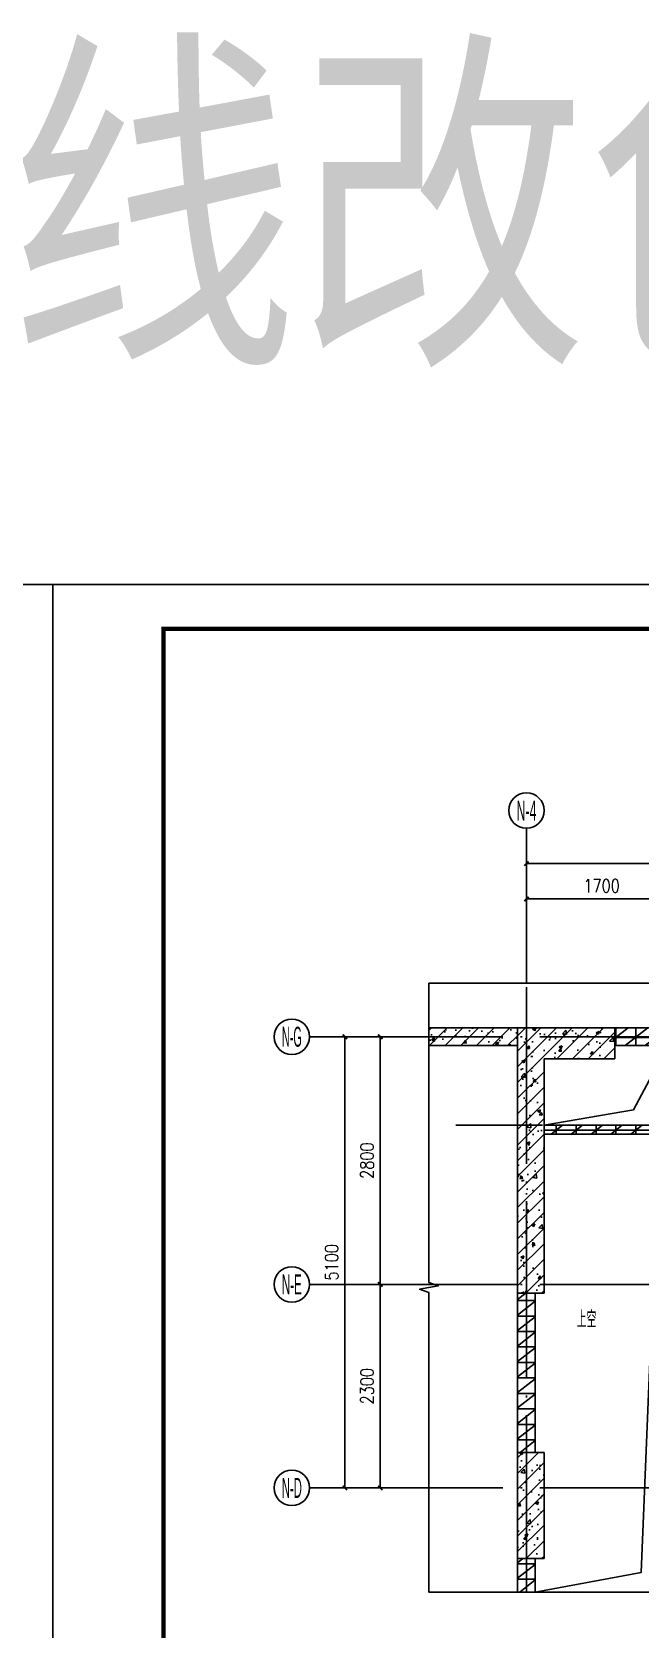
# Model space of a CAD drawing. Extents: x 718358 to 1668613, y -348838 to -159582.
# Drawn here: x 760171 to 767048, y -183089 to -165032 of the extents above; entities that cross this region are included whole.
import ezdxf
from ezdxf.enums import TextEntityAlignment as Align

# ---------------------------------------------------------------- set-up
doc = ezdxf.new("R2010")
doc.units = 0
doc.header["$LTSCALE"] = 1000
doc.linetypes.add('DOTE', pattern=[2.42, 2, -0.2, 0.02, -0.2])
for name, color, linetype in [('00-楼栋', 2, 'Continuous'), ('建-可见线', 7, 'Continuous'), ('建-图框', 4, 'Continuous'), ('建-墙体', 2, 'Continuous'), ('建-尺寸', 73, 'Continuous'), ('建-影线', 8, 'Continuous'), ('建-房间名', 7, 'Continuous'), ('建-柱子', 6, 'Continuous'), ('建-符号', 3, 'Continuous'), ('建-轴标', 3, 'Continuous'), ('建-轴网', 14, 'DOTE')]:
    doc.layers.add(name, color=color, linetype=linetype)
doc.styles.add('-黑体', font='simhei.ttf', dxfattribs={"width": 0.8})
doc.styles.add('_TCH_AXIS', font='gt宽度调整.shx', dxfattribs={"bigfont": 'gt国标汉字.shx'})
doc.styles.add('DIM_FONT', font='SIMPLEX.shx', dxfattribs={"width": 0.8, "bigfont": 'GBCBIG.shx'})
doc.dimstyles.new('DIMN50', dxfattribs={"dimscale": 0.5, "dimtxt": 300, "dimasz": 100, "dimexe": 250, "dimexo": 300, "dimgap": 150, "dimtad": 1, "dimdec": 0, "dimzin": 0, "dimdsep": 46, "dimtxsty": 'DIM_FONT', "dimblk": 'ARCHTICK', "dimcen": 0.09, "dimdle": 1, "dimclrt": 7, "dimazin": 2, "dimtfac": 1, "dimtdec": 0, "dimtix": 1, "dimtmove": 2, "dimatfit": 3, "dimldrblk": 'ARCHTICK', "dimfxl": 1, "dimtolj": 1, "dimtzin": 0, "dimarcsym": 0})
pattern_1 = [(0, (0, 0), (0, 175), []), (37.875, (200, 0), (-84.807639, 109.038328), []), (90, (200, 0), (-225, 1e-14), [])]
pattern_2 = [(45, (0, 0), (-88.388348, 88.388348), []), (50, (0, 0), (358.63009, -31.37607), [37.5, -412.5]), (355, (0, 0), (-69.37567, 376.09607), [30, -330]), (100.4514, (29.9, -2.6), (289.25469, 344.71977), [31.8701, -350.57106]), (46.1842, (0, 100), (533.62052, -82.7595), [56.25, -618.75]), (96.6356, (44.47, 93.1), (467.33135, 487.05894), [47.80514, -525.8565]), (351.1842, (0, 100), (467.33097, 487.0593), [45, -495]), (21, (50, 75), (298.45353, -201.30945), [37.5, -412.5]), (326, (50, 75), (121.65767, 362.57502), [30, -330]), (71.4514, (74.87, 58.22), (420.11131, 161.26525), [31.8701, -350.57106]), (37.5, (0, 0), (6.079928, 166.446927), [0, -326, 0, -335, 0, -331.25]), (7.5, (0, 0), (131.53477, 197.205856), [0, -191, 0, -318.5, 0, -126.25]), (327.5, (-111.5, 0), (266.911218, -11.277436), [0, -125, 0, -390, 0, -517.5]), (317.5, (-161.5, 0), (291.593085, 50.05249), [0, -162.5, 0, -259, 0, -367.5])]

# ---------------------------------------------------------------- blocks, each defined once
blk = doc.blocks.new('_ArchTick')
at = {"color": 0, "linetype": 'ByBlock', "const_width": 0.4}
blk.add_lwpolyline([(-0.5, -0.5), (0.5, 0.5)], dxfattribs=at)
blk = doc.blocks.new('*D1118')
at = {"layer": 'Defpoints', "color": 0, "transparency": 16777216}
for p in [(776663, -174435), (765763, -175606), (776663, -175606)]:
    blk.add_point(p, dxfattribs=at)
at = {"layer": '建-尺寸', "color": 0, "lineweight": -2, "transparency": 16777216}
for p, q in [((765763, -175456), (765763, -174310)), ((776663, -175456), (776663, -174310)), ((765762, -174435), (776663, -174435))]:
    blk.add_line(p, q, dxfattribs=at)
at = {"layer": '建-尺寸', "color": 0, "lineweight": -2, "transparency": 16777216, "xscale": 50, "yscale": 50, "zscale": 50, "rotation": 180}
blk.add_blockref('_ArchTick', (765763, -174435), dxfattribs=at)
at = {"layer": '建-尺寸', "color": 0, "lineweight": -2, "transparency": 16777216, "xscale": 50, "yscale": 50, "zscale": 50}
blk.add_blockref('_ArchTick', (776663, -174435), dxfattribs=at)
at = {"layer": '建-尺寸', "color": 7, "transparency": 16777216, "insert": (771213, -174285), "char_height": 150, "attachment_point": 5, "style": 'DIM_FONT'}
blk.add_mtext('\\A1;10900', dxfattribs=at)
blk = doc.blocks.new('*D1130')
at = {"layer": 'Defpoints', "color": 0, "transparency": 16777216}
for p in [(767463, -174835), (765763, -175785), (767463, -175785)]:
    blk.add_point(p, dxfattribs=at)
at = {"layer": '建-尺寸', "color": 0, "lineweight": -2, "transparency": 16777216}
for p, q in [((765763, -175635), (765763, -174710)), ((767463, -175635), (767463, -174710)), ((765762, -174835), (767463, -174835))]:
    blk.add_line(p, q, dxfattribs=at)
at = {"layer": '建-尺寸', "color": 0, "lineweight": -2, "transparency": 16777216, "xscale": 50, "yscale": 50, "zscale": 50, "rotation": 180}
blk.add_blockref('_ArchTick', (765763, -174835), dxfattribs=at)
at = {"layer": '建-尺寸', "color": 0, "lineweight": -2, "transparency": 16777216, "xscale": 50, "yscale": 50, "zscale": 50}
blk.add_blockref('_ArchTick', (767463, -174835), dxfattribs=at)
at = {"layer": '建-尺寸', "color": 7, "transparency": 16777216, "insert": (766613, -174685), "char_height": 150, "attachment_point": 5, "style": 'DIM_FONT'}
blk.add_mtext('\\A1;1700', dxfattribs=at)
blk = doc.blocks.new('*D1131')
at = {"layer": 'Defpoints', "color": 0, "transparency": 16777216}
for p in [(764110, -179193), (764610, -179193), (764610, -181493)]:
    blk.add_point(p, dxfattribs=at)
at = {"layer": '建-尺寸', "color": 0, "lineweight": -2, "transparency": 16777216}
for p, q in [((764460, -179193), (763985, -179193)), ((764110, -181493), (764110, -179192)), ((764460, -181493), (763985, -181493))]:
    blk.add_line(p, q, dxfattribs=at)
at = {"layer": '建-尺寸', "color": 0, "lineweight": -2, "transparency": 16777216, "xscale": 50, "yscale": 50, "zscale": 50}
for p, rotation in [((764110, -179193), 90), ((764110, -181493), 270)]:
    blk.add_blockref('_ArchTick', p, dxfattribs=dict(at, rotation=rotation))
at = {"layer": '建-尺寸', "color": 7, "transparency": 16777216, "insert": (763960, -180343), "char_height": 150, "attachment_point": 5, "rotation": 90, "style": 'DIM_FONT'}
blk.add_mtext('\\A1;2300', dxfattribs=at)
blk = doc.blocks.new('*D1132')
at = {"layer": 'Defpoints', "color": 0, "transparency": 16777216}
for p in [(764110, -176393), (764610, -176393), (764610, -179193)]:
    blk.add_point(p, dxfattribs=at)
at = {"layer": '建-尺寸', "color": 0, "lineweight": -2, "transparency": 16777216}
for p, q in [((764460, -176393), (763985, -176393)), ((764110, -179193), (764110, -176392)), ((764460, -179193), (763985, -179193))]:
    blk.add_line(p, q, dxfattribs=at)
at = {"layer": '建-尺寸', "color": 0, "lineweight": -2, "transparency": 16777216, "xscale": 50, "yscale": 50, "zscale": 50}
for p, rotation in [((764110, -176393), 90), ((764110, -179193), 270)]:
    blk.add_blockref('_ArchTick', p, dxfattribs=dict(at, rotation=rotation))
at = {"layer": '建-尺寸', "color": 7, "transparency": 16777216, "insert": (763960, -177793), "char_height": 150, "attachment_point": 5, "rotation": 90, "style": 'DIM_FONT'}
blk.add_mtext('\\A1;2800', dxfattribs=at)
blk = doc.blocks.new('*D1133')
at = {"layer": 'Defpoints', "color": 0, "transparency": 16777216}
for p in [(763710, -176393), (764310, -176393), (764310, -181493)]:
    blk.add_point(p, dxfattribs=at)
at = {"layer": '建-尺寸', "color": 0, "lineweight": -2, "transparency": 16777216}
for p, q in [((764160, -176393), (763585, -176393)), ((763710, -181493), (763710, -176392)), ((764160, -181493), (763585, -181493))]:
    blk.add_line(p, q, dxfattribs=at)
at = {"layer": '建-尺寸', "color": 0, "lineweight": -2, "transparency": 16777216, "xscale": 50, "yscale": 50, "zscale": 50}
for p, rotation in [((763710, -176393), 90), ((763710, -181493), 270)]:
    blk.add_blockref('_ArchTick', p, dxfattribs=dict(at, rotation=rotation))
at = {"layer": '建-尺寸', "color": 7, "transparency": 16777216, "insert": (763560, -178943), "char_height": 150, "attachment_point": 5, "rotation": 90, "style": 'DIM_FONT'}
blk.add_mtext('\\A1;5100', dxfattribs=at)

msp = doc.modelspace()

# ---------------------------------------------------------------- hatches: boundary and pattern name
at = {"layer": '建-影线'}
h = msp.add_hatch(dxfattribs=at)
h.set_pattern_fill('钢筋混凝土', color=256, scale=50, style=0)
h.set_pattern_definition(pattern_2)
h.paths.add_polyline_path([(764659.8, -176492.7), (765662.8, -176492.7), (765662.8, -176292.7), (764659.8, -176292.7)])
h = msp.add_hatch(dxfattribs=at)
h.set_pattern_fill('钢筋混凝土', color=256, scale=50, style=0)
h.set_pattern_definition(pattern_2)
h.paths.add_polyline_path([(766762.8, -176292.7), (765662.8, -176292.7), (765662.8, -179292.7), (765962.8, -179292.7), (765962.8, -176642.7), (766762.8, -176642.7)])
h = msp.add_hatch(dxfattribs=at)
h.set_pattern_fill('空心砖', color=256, scale=50, style=0)
h.set_pattern_definition(pattern_1)
h.paths.add_polyline_path([(766762.8, -176292.7), (766762.8, -176492.7), (767362.8, -176492.7), (767462.8, -176426), (767462.8, -176292.7)])
h = msp.add_hatch(dxfattribs=at)
h.set_pattern_fill('空心砖', color=256, scale=50, style=0)
h.set_pattern_definition(pattern_1)
h.paths.add_polyline_path([(765962.8, -177392.9), (765962.8, -177492.9), (767362.8, -177492.9), (767429.5, -177426.2), (767362.8, -177392.9)])
h = msp.add_hatch(dxfattribs=at)
h.set_pattern_fill('空心砖', color=256, scale=50, style=0)
h.set_pattern_definition(pattern_1)
h.paths.add_polyline_path([(765862.8, -179292.7), (765662.8, -179292.7), (765662.8, -181092.7), (765862.8, -181092.7)])
h = msp.add_hatch(dxfattribs=at)
h.set_pattern_fill('钢筋混凝土', color=256, scale=50, style=0)
h.set_pattern_definition(pattern_2)
h.paths.add_polyline_path([(765962.8, -181092.7), (765662.8, -181092.7), (765662.8, -182292.7), (765962.8, -182292.7)])
h = msp.add_hatch(dxfattribs=at)
h.set_pattern_fill('空心砖', color=256, scale=50, style=0)
h.set_pattern_definition(pattern_1)
h.paths.add_polyline_path([(765862.8, -182670), (765862.8, -182292.7), (765662.8, -182292.7), (765662.8, -182670)])

# ---------------------------------------------------------------- linework, layer by layer
at = {"layer": '建-可见线'}
msp.add_lwpolyline([(764659.8, -179192.7), (765662.8, -179192.7)], dxfattribs=at)
at = {"layer": '建-图框'}
for points in [[(718358.1, -200980.7), (760408.1, -200980.7), (760408.1, -171280.7), (718358.1, -171280.7)], [(760408.1, -200980.7), (802458.1, -200980.7), (802458.1, -171280.7), (760408.1, -171280.7)]]:
    msp.add_lwpolyline(points, close=True, dxfattribs=at)
at = {"layer": '建-图框', "const_width": 50}
msp.add_lwpolyline([(761658.1, -200480.7), (801958.1, -200480.7), (801958.1, -171780.7), (761658.1, -171780.7)], close=True, dxfattribs=at)
at = {"layer": '建-墙体'}
for p, q in [((764659.8, -176292.7), (765662.8, -176292.7)), ((765662.8, -176292.7), (765662.8, -176492.7)), ((766762.8, -176292.7), (767462.8, -176292.7)), ((764659.8, -176492.7), (765662.8, -176492.7)), ((766762.8, -176492.7), (767362.8, -176492.7)), ((765962.8, -177392.9), (767362.8, -177392.9)), ((765962.8, -177492.9), (767362.8, -177492.9)), ((765662.8, -179292.7), (765662.8, -181092.7)), ((765862.8, -179292.7), (765862.8, -181092.7)), ((765662.8, -182292.7), (765662.8, -182670)), ((765862.8, -182292.7), (765862.8, -182670))]:
    msp.add_line(p, q, dxfattribs=at)
at = {"layer": '建-影线'}
for points in [[(765962.8, -177392.9), (766974.4, -177218.5), (767362.8, -176492.7)], [(765862.8, -182670), (767060.6, -182449.4), (767262.8, -177492.9)]]:
    msp.add_lwpolyline(points, dxfattribs=at)
at = {"layer": '建-柱子'}
for p, q in [((766762.8, -176292.7), (765662.8, -176292.7)), ((765662.8, -176292.7), (765662.8, -179292.7)), ((766762.8, -176642.7), (766762.8, -176292.7)), ((765962.8, -179292.7), (765962.8, -176642.7)), ((765962.8, -176642.7), (766762.8, -176642.7)), ((765662.8, -179292.7), (765962.8, -179292.7)), ((765962.8, -181092.7), (765662.8, -181092.7)), ((765662.8, -181092.7), (765662.8, -182292.7)), ((765962.8, -182292.7), (765962.8, -181092.7)), ((765662.8, -182292.7), (765962.8, -182292.7))]:
    msp.add_line(p, q, dxfattribs=at)
at = {"layer": '建-符号'}
for points in [[(777594.9, -175785.2), (771183.6, -175785.2), (771145.4, -175890.2), (771108.4, -175680.2), (771071.1, -175785.2), (764659.8, -175785.2)], [(764659.8, -175785.2), (764659.8, -179171.4), (764764.8, -179209.6), (764554.8, -179246.6), (764659.8, -179283.9), (764659.8, -182670)], [(764659.8, -182670), (771071.1, -182670), (771109.3, -182565), (771146.4, -182775), (771183.6, -182670), (777594.9, -182670)]]:
    msp.add_lwpolyline(points, dxfattribs=at)
at = {"layer": '建-轴标'}
for p, q in [((765762.8, -175785.2), (765763.3, -174035)), ((764659.8, -176392.7), (763309.8, -176392.7)), ((764659.8, -179192.7), (763309.8, -179192.7)), ((764659.8, -181492.7), (763309.8, -181492.7))]:
    msp.add_line(p, q, dxfattribs=at)
for centre in [(765763.3, -173835), (763109.8, -176392.7), (763109.8, -179192.7), (763109.8, -181492.7)]:
    msp.add_circle(centre, 200, dxfattribs=at)
at = {"layer": '建-轴网'}
for p, q in [((765762.8, -182670), (765762.8, -175785.2)), ((777594.9, -176392.7), (764659.8, -176392.7)), ((768362.8, -177392.9), (764962.8, -177392.9)), ((777594.9, -179192.7), (764659.8, -179192.7)), ((777594.9, -181492.7), (764659.8, -181492.7))]:
    msp.add_line(p, q, dxfattribs=at)

# ---------------------------------------------------------------- texts
at = {"layer": '00-楼栋', "style": '-黑体', "width": 0.8}
msp.add_text('A1图框  1:50(打印时建-影线改色)', height=3000, dxfattribs=at).set_placement((720658.1, -168481.8))
at = {"layer": '建-房间名', "style": 'DIM_FONT', "width": 0.8}
msp.add_text('上空', height=192.91, dxfattribs=at).set_placement((766331.7, -179682.8))
at = {"layer": '建-轴标', "style": '_TCH_AXIS'}
for s, width, p, p2 in [('N-4', 0.333333, (765650.2, -173948.1), (765876.4, -173948.1)), ('N-G', 0.333333, (762996.7, -176505.8), (763223, -176505.8)), ('N-E', 0.344262, (762996.7, -179305.8), (763223, -179305.8)), ('N-D', 0.33871, (762996.7, -181605.8), (763223, -181605.8))]:
    msp.add_text(s, height=226.27, dxfattribs=dict(at, width=width)).set_placement(p, p2, align=Align.FIT)

# ---------------------------------------------------------------- dimensions: what is measured, and where the dimension line sits
at = {"layer": '建-尺寸'}
for p1, p2, distance, picture, middle in [((765762.7, -175606.3), (776663, -175606.3), 1171.3, '*D1118', (771212.9, -174285)), ((765762.7, -175785), (767462.7, -175785), 950, '*D1130', (766612.7, -174685)), ((764309.8, -181492.7), (764309.8, -176392.7), 600, '*D1133', (763559.8, -178942.7)), ((764609.8, -179192.7), (764609.8, -176392.7), 500, '*D1132', (763959.8, -177792.7)), ((764609.8, -181492.7), (764609.8, -179192.7), 500, '*D1131', (763959.8, -180342.7))]:
    dim = msp.add_aligned_dim(p1=p1, p2=p2, distance=distance, dimstyle='DIMN50', dxfattribs=at)
    dim.commit()
    dim.dimension.update_dxf_attribs({"geometry": picture, "text_midpoint": middle})

doc.saveas('drawing.dxf')
